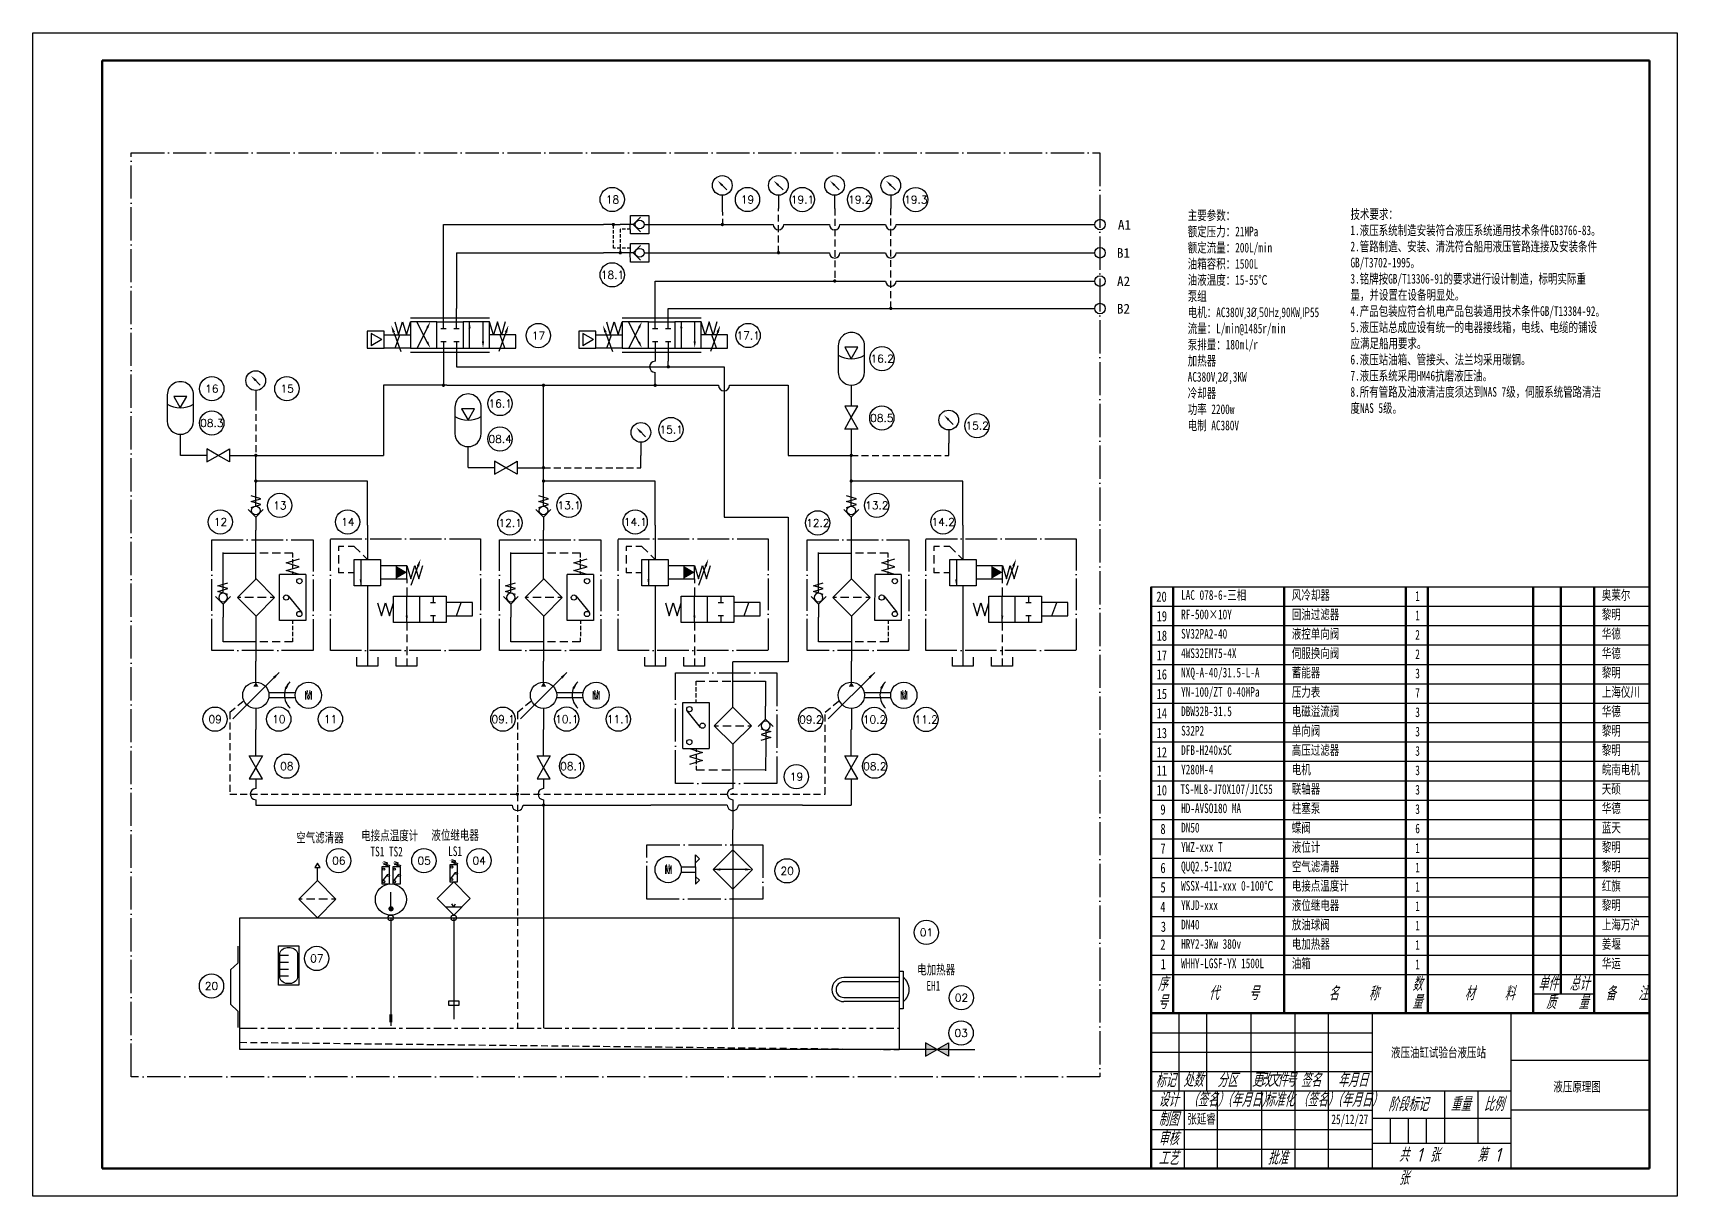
# Model space of a CAD drawing. Extents: x 245 to 8263, y -367 to 526.
# Drawn here: x 4758 to 5352, y 83 to 503 of the extents above; entities that cross this region are included whole.
import ezdxf
from ezdxf.enums import TextEntityAlignment as Align

# ---------------------------------------------------------------- set-up
doc = ezdxf.new("R2010")
doc.units = 0
doc.header["$LTSCALE"] = 5
doc.header["$MEASUREMENT"] = 0
for name, pattern in [('ACAD_ISO04W100', [30, 24, -3, 0, -3]), ('CENTER', [2, 1.25, -0.25, 0.25, -0.25]), ('HIDDEN', [0.375, 0.25, -0.125])]:
    doc.linetypes.add(name, pattern=pattern)
doc.layers.get('0').update_dxf_attribs({"linetype": 'CONTINUOUS'})
for name, color, linetype in [('11', 1, 'CONTINUOUS'), ('12', 2, 'CONTINUOUS'), ('16', 6, 'CONTINUOUS')]:
    doc.layers.add(name, color=color, linetype=linetype)
for name, color, linetype, lineweight in [('L7', 4, 'CONTINUOUS', 25), ('标注层', 7, 'CONTINUOUS', 25), ('符号 (ISO)', 7, 'CONTINUOUS', 25), ('粗实线', 7, 'CONTINUOUS', 50), ('细实线', 7, 'CONTINUOUS', 25)]:
    doc.layers.add(name, color=color, linetype=linetype, lineweight=lineweight)
doc.styles.add('GB 3.5', font='simfang.ttf', dxfattribs={"width": 0.7, "height": 3.5})
doc.styles.add('GB（5.0）', font='仿宋_GB2312.ttf', dxfattribs={"width": 0.75})
doc.styles.add('HZ', font='txt', dxfattribs={"bigfont": 'hztxt'})
doc.styles.get("Standard").update_dxf_attribs({"font": '仿宋_GB2312.ttf', "height": 3.5})
doc.styles.add('样式 1', font='gbeitc.shx', dxfattribs={"height": 18, "bigfont": 'gbcbig.shx'})

# ---------------------------------------------------------------- blocks, each defined once
blk = doc.blocks.new('液位继电器')
at = {"layer": '11'}
for p, q in [((0.49, 13), (-0.49, 13.3)), ((-0.49, 12.71), (0.49, 13)), ((0.49, 12.41), (-0.49, 12.71)), ((-0.49, 12.12), (0.49, 12.41)), ((-0.45, 12.94), (0.99, 12.41)), ((0, 8), (-4, 4)), ((-0.7, 8.72), (0.43, 10.22)), ((4, 4), (0, 8)), ((-4, 4), (0, 0)), ((0, 0), (4, 4)), ((-2, 2), (2, 2)), ((0, 2), (-0.47, 2.7)), ((0, 2), (0.47, 2.7))]:
    blk.add_line(p, q, dxfattribs=at)
blk.add_lwpolyline([(-0.92, 8), (0.92, 8), (0.92, 12.12), (-0.92, 12.12)], close=True, dxfattribs=at)
for centre in [(-0.49, 11.55), (-0.49, 8.57), (0.64, 10.06)]:
    blk.add_circle(centre, 0.26, dxfattribs=at)
blk.add_solid([(-0.48, 12.85), (-0.42, 13.03), (-0.98, 13.14)], dxfattribs=at)
blk = doc.blocks.new('电接点温度计')
at = {"layer": '11'}
for p, q in [((-0.75, 12.49), (-1.73, 12.79)), ((-1.73, 12.2), (-0.75, 12.49)), ((-0.75, 11.9), (-1.73, 12.2)), ((-1.73, 11.61), (-0.75, 11.9)), ((-1.69, 12.43), (-0.25, 11.9)), ((1.86, 12.49), (0.87, 12.79)), ((0.87, 11.61), (1.86, 11.9)), ((0.88, 12.2), (1.86, 12.49)), ((1.86, 11.9), (0.88, 12.2)), ((0.92, 12.43), (2.36, 11.9)), ((-1.93, 8.21), (-0.8, 9.7)), ((0.67, 8.21), (1.8, 9.7)), ((0.02, 1.52), (0.02, 5.49))]:
    blk.add_line(p, q, dxfattribs=at)
for points in [[(-2.16, 7.49), (-0.31, 7.49), (-0.31, 11.61), (-2.16, 11.61)], [(0.44, 7.49), (2.29, 7.49), (2.29, 11.61), (0.44, 11.61)]]:
    blk.add_lwpolyline(points, close=True, dxfattribs=at)
at = {"layer": '11', "const_width": 0.625}
blk.add_lwpolyline([(-0.29, 1.52, 1), (0.34, 1.52, 1)], format="xyb", close=True, dxfattribs=at)
at = {"layer": '11'}
for centre, radius in [((-1.73, 11.04), 0.26), ((-1.73, 8.05), 0.26), ((-0.6, 9.55), 0.26), ((0.88, 11.04), 0.26), ((0.88, 8.05), 0.26), ((2.01, 9.55), 0.26), ((0, 3.75), 3.75)]:
    blk.add_circle(centre, radius, dxfattribs=at)
for points in [[(-1.72, 12.34), (-1.65, 12.52), (-2.22, 12.62)], [(0.88, 12.34), (0.95, 12.52), (0.38, 12.62)]]:
    blk.add_solid(points, dxfattribs=at)
blk = doc.blocks.new('单向阀（简易符号）带弹簧')
at = {"layer": '11'}
for p, q in [((1.92, 11.94), (-1.83, 13.07)), ((-0.03, 9.18), (-0.03, 14.18)), ((-2.88, 7.8), (-0.05, 4.97)), ((-1.83, 8.58), (1.92, 9.69)), ((-1.81, 10.82), (1.92, 11.94)), ((1.92, 9.69), (-1.81, 10.82)), ((-0.05, 4.97), (2.78, 7.8)), ((-0.05, 4.98), (-0.05, -0.02))]:
    blk.add_line(p, q, dxfattribs=at)
blk.add_circle((-0.05, 7.44), 1.67, dxfattribs=at)
blk = doc.blocks.new('过滤器')
at = {"layer": '11'}
for p, q in [((10.08, 0.04), (17.15, 7.11)), ((17.15, 7.11), (24.22, 0.04)), ((17.15, -7.04), (10.08, 0.04)), ((24.22, 0.04), (17.15, -7.04)), ((10.09, -0.01), (0.09, -0.01)), ((24.24, -0.01), (34.24, -0.01))]:
    blk.add_line(p, q, dxfattribs=at)
at = {"layer": '12'}
for p, q in [((17.15, 7.11), (17.15, 5.44)), ((17.15, 3.85), (17.15, 0.65)), ((17.15, -0.95), (17.15, -4.15)), ((17.15, -5.69), (17.15, -7.03))]:
    blk.add_line(p, q, dxfattribs=at)
blk = doc.blocks.new('5236', base_point=(344.92, 42.98))
at = {"layer": '11'}
for p, q in [((342.02, 47.87), (343.5, 42.87)), ((343.5, 42.87), (345, 47.86)), ((345, 47.86), (346.51, 42.87)), ((346.51, 42.87), (348.01, 47.87))]:
    blk.add_line(p, q, dxfattribs=at)
blk = doc.blocks.new('回油过滤器')
at = {"layer": '11'}
for p, q in [((0, -7.14), (0, 0)), ((0, -7.36), (12.47, -7.36)), ((12.47, -7.36), (12.47, -16.78)), ((-18.99, -32.95), (-18.97, -15.46)), ((-18.97, -15.46), (-8.97, -15.48)), ((-12.31, -24.92), (-17.34, -18.62)), ((-8.97, -15.48), (-8.99, -32.97)), ((12.48, -30.98), (12.47, -41.39)), ((-18.99, -32.95), (-8.99, -32.97)), ((12.47, -41.08), (0, -41.07)), ((0, -41.3), (0, -49.85))]:
    blk.add_line(p, q, dxfattribs=at)
for centre in [(-16.52, -17.96), (-11.52, -24.23), (-16.54, -30.48)]:
    blk.add_circle(centre, 1, dxfattribs=at)
at = {"layer": '12', "linetype": 'HIDDEN', "ltscale": 2.5}
for p, q in [((-13.98, -11.21), (-13.98, -9.61)), ((-13.97, -7.37), (0, -7.36)), ((-14, -34.96), (-14.01, -36.56)), ((-14.01, -37.21), (-14.01, -38.81)), ((-14, -32.99), (-14, -34.16)), ((-14.01, -39.47), (-14.01, -41.07)), ((-14.01, -41.05), (0, -41.07))]:
    blk.add_line(p, q, dxfattribs=at)
at = {"layer": '12'}
for p, q in [((-13.98, -13.47), (-13.98, -11.87)), ((-13.97, -8.96), (-13.97, -7.36)), ((-13.98, -15.44), (-13.98, -14.27))]:
    blk.add_line(p, q, dxfattribs=at)
at = {"layer": '12', "linetype": 'ACAD_ISO04W100', "ltscale": 0.1}
blk.add_lwpolyline([(-21.8, -4.13), (16.79, -4.13), (16.79, -46.19), (-21.8, -46.19)], close=True, dxfattribs=at)
at = {"layer": '11', "rotation": 90}
blk.add_blockref('过滤器', (-0.01, -41.39), dxfattribs=at)
at = {"layer": '11', "xscale": -1}
for name, p, rotation in [('单向阀（简易符号）带弹簧', (12.52, -16.8), 180), ('5236', (-11.64, -35.88), 89.93440482208143)]:
    blk.add_blockref(name, p, dxfattribs=dict(at, rotation=rotation))
blk = doc.blocks.new('电动机')
at = {"layer": '11'}
blk.add_circle((0.01, -0.08), 5, dxfattribs=at)
at = {"layer": '11', "style": 'HZ'}
blk.add_text('M', height=3.2, dxfattribs=at).set_placement((0.07, -0.1), align=Align.MIDDLE)
blk = doc.blocks.new('单向变量液压泵')
at = {"layer": '11'}
for p, q in [((-0.06, 17.98), (-0.06, 25.98)), ((8.8, 21.77), (-8.88, 4.09)), ((4.81, 14.06), (14.9, 14.06)), ((-0.06, 8.01), (-0.06, 0.01)), ((14.9, 12.06), (4.83, 12.06))]:
    blk.add_line(p, q, dxfattribs=at)
blk.add_circle((-0.08, 13.06), 5, dxfattribs=at)
blk.add_arc((17.85, 13.18), 7.03, 134.69287, 225.36484, dxfattribs=at)
at = {"layer": '12'}
for points in [[(6.48, 20.1), (7.15, 19.41), (8.86, 21.79)], [(-0.06, 18.05), (-1.06, 16.32), (0.94, 16.32)], [(10.89, 16.02), (11.7, 15.49), (12.87, 18.17)]]:
    blk.add_solid(points, dxfattribs=at)
blk = doc.blocks.new('变量泵')
at = {"layer": '11', "xscale": 0.95, "yscale": 0.95, "zscale": 0.95}
for name, p in [('单向变量液压泵', (0.06, -24.68)), ('电动机', (18.95, -12.19))]:
    blk.add_blockref(name, p, dxfattribs=at)
at = {"layer": '11', "insert": (18.21, -10.36), "char_height": 3.5, "width": 3.8597, "attachment_point": 1, "style": 'GB 3.5'}
blk.add_mtext('M', dxfattribs=at)
blk = doc.blocks.new('5171', base_point=(201.3, 88.5))
at = {"layer": '11'}
for p, q in [((201.38, 88.43), (201.38, 93.43)), ((213.38, 88.43), (201.38, 88.43)), ((213.38, 93.43), (213.38, 88.43))]:
    blk.add_line(p, q, dxfattribs=at)
blk = doc.blocks.new('先导式电磁溢流阀')
at = {"layer": '11'}
for p, q in [((14.07, 5.12), (14.07, -7.91)), ((9.07, -7.91), (19.07, -7.91)), ((9.07, -17.91), (9.07, -7.91)), ((11.58, -7.87), (11.58, -17.89)), ((19.07, -7.91), (19.07, -17.91)), ((29.11, -10.25), (19.13, -10.25)), ((29.11, -10.21), (30.59, -15.21)), ((29.11, -15.25), (29.11, -10.25)), ((30.59, -15.21), (32.1, -10.22)), ((33.27, -10.43), (30.6, -17.74)), ((32.1, -10.22), (33.6, -15.21)), ((33.6, -15.21), (35.1, -10.21)), ((19.07, -17.91), (9.07, -17.91)), ((14.07, -17.91), (14.07, -48.31)), ((19.11, -15.25), (29.11, -15.25)), ((17.96, -24.33), (19.44, -29.33)), ((19.44, -29.33), (20.95, -24.35)), ((20.95, -24.35), (22.45, -29.33)), ((22.45, -29.33), (23.95, -24.33)), ((23.99, -31.77), (23.99, -21.77)), ((23.99, -21.77), (43.99, -21.77)), ((29.01, -31.77), (29.01, -21.76)), ((33.99, -31.74), (33.99, -21.74)), ((38.02, -24.26), (40.02, -24.26)), ((39.02, -21.78), (39.02, -24.26)), ((53.98, -24.28), (43.98, -24.28)), ((43.99, -21.77), (43.99, -31.77)), ((47.91, -29.28), (49.73, -24.28)), ((53.98, -29.28), (53.98, -24.28)), ((40.02, -29.26), (38.02, -29.26)), ((39.02, -29.26), (39.02, -31.78)), ((43.98, -29.28), (53.98, -29.28)), ((33.99, -31.77), (23.99, -31.77)), ((43.99, -31.77), (33.99, -31.77))]:
    blk.add_line(p, q, dxfattribs=at)
at = {"layer": '12'}
for p, q in [((3.04, -2.9), (3.04, -4.62)), ((5.16, -2.93), (3.04, -2.93)), ((3.04, -6.22), (3.04, -9.42)), ((9.07, -2.93), (6.76, -2.93)), ((11.26, -5.09), (9.08, -2.91)), ((14.09, -7.91), (12.39, -6.22)), ((3.04, -11.02), (3.04, -12.92)), ((5.16, -12.91), (3.04, -12.91)), ((9.07, -12.91), (6.76, -12.91)), ((29.04, -15.19), (29.04, -16.91)), ((29.04, -18.51), (29.04, -21.71)), ((29.02, -31.53), (29.02, -34.82)), ((29.02, -36.42), (29.02, -39.36)), ((29.02, -40.97), (29.02, -44.26)), ((29.02, -45.46), (29.02, -48.4))]:
    blk.add_line(p, q, dxfattribs=at)
at = {"layer": '12', "linetype": 'ACAD_ISO04W100', "ltscale": 0.1}
blk.add_lwpolyline([(-0.03, -0.06), (57.08, -0.06), (57.08, -42.45), (-0.03, -42.45)], close=True, dxfattribs=at)
at = {"layer": '12'}
for points in [[(24.83, -15.24), (29.1, -12.77), (24.83, -10.26)], [(32.84, -10.27), (33.74, -10.59), (34.27, -7.72)], [(11.12, -15.37), (11.96, -15.37), (11.54, -17.89)], [(29.45, -29.26), (28.61, -29.26), (29.03, -31.78)]]:
    blk.add_solid(points, dxfattribs=at)
at = {"layer": '11', "xscale": 0.66, "yscale": 0.66, "zscale": 0.66}
for p in [(10.05, -48.32), (24.94, -48.32)]:
    blk.add_blockref('5171', p, dxfattribs=at)
blk = doc.blocks.new('压力表')
at = {"layer": '11'}
for p, q in [((-0.75, 9.49), (1.71, 7.03)), ((-0.02, 4.97), (-0.02, -0.03))]:
    blk.add_line(p, q, dxfattribs=at)
blk.add_circle((-0.04, 8.72), 3.75, dxfattribs=at)
at = {"layer": '12'}
blk.add_solid([(-0.34, 8.49), (0.25, 9.08), (-1.83, 10.56)], dxfattribs=at)
blk = doc.blocks.new('5172', base_point=(208.32, 41.13))
at = {"layer": '11'}
for p, q in [((213.14, 46.67), (203.14, 46.67)), ((203.14, 36.67), (213.14, 36.67))]:
    blk.add_line(p, q, dxfattribs=at)
for centre, start, end in [((203.14, 41.67), 90, 270), ((213.14, 41.67), 270, 90)]:
    blk.add_arc(centre, 5, start, end, dxfattribs=at)
blk = doc.blocks.new('FHYF27')
at = {"layer": '11'}
blk.add_line((-0.03, 8.01), (-0.03, 0.01), dxfattribs=at)
blk.add_lwpolyline([(2.49, 22.4), (-2.51, 22.4), (-0.01, 18.07)], close=True, dxfattribs=at)
blk.add_arc((0.01, 28.12), 10.05, 240.16091, 299.83909, dxfattribs=at)
at = {"layer": '11', "rotation": 90}
blk.add_blockref('5172', (0.55, 18.19), dxfattribs=at)
blk = doc.blocks.new('截止阀')
at = {"layer": '11'}
for p, q in [((10.02, 0.01), (0.02, 0.01)), ((14.37, 0.01), (10.04, 2.51)), ((10.04, 2.51), (10.04, -2.49)), ((10.04, -2.49), (14.37, 0.01)), ((14.36, 0.01), (18.69, 2.51)), ((18.69, -2.49), (14.36, 0.01)), ((18.69, 2.51), (18.69, -2.49)), ((18.71, 0.01), (28.71, 0.01))]:
    blk.add_line(p, q, dxfattribs=at)
blk = doc.blocks.new('圆点')
at = {"layer": '12', "const_width": 0.625}
blk.add_lwpolyline([(-0.35, 0.06, 1), (0.28, 0.06, 1)], format="xyb", close=True, dxfattribs=at)
blk = doc.blocks.new('E型')
at = {"layer": '11'}
for p, q in [((1.5, 7.43), (3.5, 7.43)), ((2.49, 7.43), (2.49, 9.94)), ((6.5, 7.43), (8.5, 7.43)), ((7.49, 7.43), (7.49, 9.94)), ((1.5, 2.54), (3.5, 2.54)), ((2.49, 2.54), (2.49, 0.02)), ((6.5, 2.54), (8.5, 2.54)), ((7.49, 2.54), (7.49, 0.02))]:
    blk.add_line(p, q, dxfattribs=at)
blk = doc.blocks.new('5221', base_point=(319.6, 303.8))
at = {"layer": '11'}
blk.add_line((318.28, 300.92), (315.62, 293.63), dxfattribs=at)
at = {"layer": '12'}
blk.add_solid([(317.83, 301.09), (318.73, 300.76), (319.26, 303.63)], dxfattribs=at)
blk = doc.blocks.new('FHYA10', base_point=(659.66, 112.03))
at = {"layer": '11'}
for p, q in [((653.65, 112.02), (655.13, 107.02)), ((655.13, 107.02), (656.64, 112)), ((656.64, 112), (658.14, 107.02)), ((658.14, 107.02), (659.64, 112.02))]:
    blk.add_line(p, q, dxfattribs=at)
blk = doc.blocks.new('FHYA13', base_point=(778.42, 446.4))
at = {"layer": '11'}
for p, q in [((768.41, 451.41), (778.41, 451.41)), ((768.41, 446.41), (768.41, 451.41)), ((772.54, 446.41), (774.36, 451.41)), ((778.41, 446.41), (768.41, 446.41))]:
    blk.add_line(p, q, dxfattribs=at)
blk = doc.blocks.new('电磁换向阀')
at = {"layer": '11'}
for p, q in [((-2.49, 10.03), (-2.49, 15.03)), ((2.49, 10.03), (2.49, 15.03)), ((-25.04, 6.49), (-31.54, 6.49)), ((-31.54, 6.49), (-31.54, -0.01)), ((-25.04, -0.01), (-25.04, 6.49)), ((-15.07, 11.48), (14.98, 11.48)), ((-15.04, 9.99), (-15.04, -0.01)), ((-5.04, 9.99), (-15.04, 9.99)), ((-8.68, 2.28), (-12.59, 10.04)), ((-8.65, 7.76), (-12.54, 0.02)), ((-5.04, -0.01), (-5.04, 9.99)), ((-5, 9.99), (5, 9.99)), ((15, 10), (5, 10)), ((5, 10), (5, 0)), ((7.46, 0.06), (7.46, 10.04)), ((12.54, 2.54), (12.54, 10.01)), ((15, 0), (15, 10)), ((-30, 5.59), (-30, 0.9)), ((-25.93, 3.24), (-30, 5.59)), ((-25.93, 3.24), (-30, 0.9)), ((-5, 0), (5, 0)), ((-31.54, -0.01), (-25.04, -0.01)), ((-15.07, -1.52), (14.98, -1.52)), ((-15.04, -0.01), (-5.04, -0.01)), ((-2.53, -0.01), (-2.53, -5.01)), ((2.49, -0.01), (2.49, -5.01)), ((5, 0), (15, 0))]:
    blk.add_line(p, q, dxfattribs=at)
at = {"layer": '12'}
for points in [[(-9.02, 7.95), (-8.27, 7.57), (-7.52, 10.01)], [(7, 7.52), (7.84, 7.52), (7.42, 10.04)], [(-8.3, 2.47), (-9.05, 2.09), (-7.54, 0.03)], [(12.96, 2.54), (12.12, 2.54), (12.54, 0.02)]]:
    blk.add_solid(points, dxfattribs=at)
at = {"layer": '11', "xscale": -1}
blk.add_blockref('5221', (-22.71, 8.83), dxfattribs=at)
at = {"layer": '11'}
blk.add_blockref('5221', (22.57, 8.83), dxfattribs=at)
at = {"layer": '16'}
for name, p in [('FHYA10', (-15.02, 10.02)), ('FHYA13', (-15.03, -0.02))]:
    blk.add_blockref(name, p, dxfattribs=at)
at = {"layer": '16', "xscale": -1}
for name, p in [('FHYA10', (14.98, 10.02)), ('FHYA13', (14.99, -0.02))]:
    blk.add_blockref(name, p, dxfattribs=at)
blk = doc.blocks.new('伺服阀')
at = {"layer": '11', "xscale": 0.95, "yscale": 0.95, "zscale": 0.95}
for name, p in [('电磁换向阀', (-2.36, 10.81)), ('E型', (-7.13, 10.78))]:
    blk.add_blockref(name, p, dxfattribs=at)
blk = doc.blocks.new('双向液压锁')
at = {"layer": '11'}
for p, q in [((3.72, 0), (0, 0)), ((3.72, 0), (6.24, 0)), ((11.24, 0), (6.24, 0)), ((10.2, -0.02), (10.18, 3.48)), ((10.18, 3.48), (17.18, 3.48)), ((14.07, 2.83), (11.24, 0)), ((11.24, 0), (14.07, -2.83)), ((17.18, 3.48), (17.18, -3.52)), ((10.18, -3.52), (10.15, -0.02)), ((17.18, -3.52), (10.18, -3.52)), ((15.45, -0.01), (20.45, -0.01)), ((11.24, -10.74), (0.01, -10.74)), ((10.18, -14.26), (10.15, -10.76)), ((10.2, -10.76), (10.18, -7.26)), ((10.18, -7.26), (17.18, -7.26)), ((14.07, -7.91), (11.24, -10.74)), ((11.24, -10.74), (14.07, -13.57)), ((15.45, -10.75), (20.45, -10.75)), ((17.18, -7.26), (17.18, -14.26)), ((17.18, -14.26), (10.18, -14.26))]:
    blk.add_line(p, q, dxfattribs=at)
for centre in [(13.7, 0.01), (13.7, -10.73)]:
    blk.add_circle(centre, 1.67, dxfattribs=at)
at = {"layer": '12', "linetype": 'HIDDEN'}
for p, q in [((3.72, -9.01), (3.72, 0)), ((10.17, -1.77), (6.33, -1.79)), ((6.33, -1.79), (6.33, -10.74)), ((10.19, -9.01), (3.72, -9.01))]:
    blk.add_line(p, q, dxfattribs=at)
blk = doc.blocks.new('风冷却器')
at = {"layer": '11'}
for p, q in [((17.62, -8.03), (17.62, -3.7)), ((17.62, -6.53), (19.04, -5.12)), ((24.05, -8.95), (31.12, -1.88)), ((31.12, -0.11), (31.12, -14.19)), ((31.12, -1.88), (38.19, -8.95)), ((12.41, -9.93), (17.62, -9.93)), ((12.42, -8.03), (17.62, -8.03)), ((17.62, -8.03), (17.62, -9.93)), ((17.62, -9.93), (17.62, -14.25)), ((17.62, -11.42), (19.04, -12.84)), ((31.12, -16.02), (24.05, -8.95)), ((35.63, -8.92), (24.09, -8.92)), ((38.19, -8.95), (31.12, -16.02)), ((17.62, -14.25), (19.04, -12.84)), ((31.12, -14.23), (31.12, -19.23))]:
    blk.add_line(p, q, dxfattribs=at)
at = {"layer": '12', "linetype": 'ACAD_ISO04W100', "ltscale": 0.1}
blk.add_lwpolyline([(0, 0), (41.91, 0), (41.91, -19.65), (0, -19.65)], close=True, dxfattribs=at)
at = {"layer": '12'}
for points in [[(26.61, -9.36), (26.61, -8.52), (24.09, -8.94)], [(35.63, -8.5), (35.63, -9.34), (38.15, -8.92)]]:
    blk.add_solid(points, dxfattribs=at)
at = {"layer": '11', "xscale": 0.95, "yscale": 0.95, "zscale": 0.95}
blk.add_blockref('电动机', (7.75, -8.88), dxfattribs=at)
at = {"layer": '11', "insert": (6.8, -7.04), "char_height": 3.5, "width": 4.8614, "attachment_point": 1, "style": 'GB 3.5'}
blk.add_mtext('M', dxfattribs=at)
blk = doc.blocks.new('空气滤清器')
at = {"layer": '11'}
for p, q in [((-1, 19.09), (1.01, 19.09)), ((0.01, 20.82), (-0.99, 19.09)), ((1.01, 19.09), (0.01, 20.82)), ((0.01, 14.09), (0.01, 19.09)), ((-7.07, 7.07), (0, 14.14)), ((0, 14.14), (7.07, 7.07)), ((0, 0), (-7.07, 7.07)), ((7.07, 7.07), (0, 0))]:
    blk.add_line(p, q, dxfattribs=at)
at = {"layer": '12'}
for p, q in [((-5.73, 7.07), (-7.07, 7.07)), ((-0.99, 7.07), (-4.19, 7.07)), ((3.81, 7.07), (0.61, 7.07)), ((7.07, 7.07), (5.4, 7.07))]:
    blk.add_line(p, q, dxfattribs=at)
blk = doc.blocks.new('电液位计')
at = {"layer": '11'}
for p, q in [((0.48, -3.51), (3.89, -3.51)), ((0.48, -6.15), (3.8, -6.15)), ((0.48, -8.8), (3.8, -8.8)), ((0.48, -11.44), (3.8, -11.44))]:
    blk.add_line(p, q, dxfattribs=at)
blk.add_lwpolyline([(0, 0), (7.78, 0), (7.78, -14.95), (0, -14.95)], close=True, dxfattribs=at)
blk.add_lwpolyline([(3.33, -0.66), (4.45, -0.66, -0.414214), (7.3, -3.51), (7.3, -11.44, -0.414214), (4.45, -14.29), (3.33, -14.29, -0.414214), (0.48, -11.44), (0.48, -3.51, -0.414214)], format="xyb", close=True, dxfattribs=at)

msp = doc.modelspace()

# ---------------------------------------------------------------- hatches: boundary and pattern name
at = {"layer": '11'}
h = msp.add_hatch(color=256, dxfattribs=at)
h.dxf.hatch_style = 1
h.paths.add_polyline_path([(4887.9827, 148.5319), (4886.8835, 148.5319), (4886.8835, 145.7037), (4887.9827, 145.7037)])
h = msp.add_hatch(color=256, dxfattribs=at)
h.dxf.hatch_style = 1
h.paths.add_polyline_path([(5080.677, 138.2048), (5080.677, 133.4548), (5084.7899, 135.8294), (5084.7892, 135.8298)])
h.paths.add_polyline_path([(5084.7899, 135.8302), (5084.7906, 135.8298), (5088.9028, 133.4548), (5088.9028, 138.2048)])

# ---------------------------------------------------------------- linework, layer by layer
msp.add_line((5182.6149, 148.9604), (5202.602, 148.9604))
for p, q in [((4906.5089, 433.7132), (4964.3539, 433.7132)), ((4906.5089, 403.3944), (4906.5089, 433.7132)), ((4983.7776, 433.7132), (5025.6308, 433.7132)), ((5029.4308, 433.7132), (5045.9242, 433.7132)), ((5049.7242, 433.7132), (5066.2199, 433.7132)), ((5070.0199, 433.7132), (5130.7548, 433.7132)), ((5130.7548, 433.7132), (5141.7983, 433.7132)), ((4911.2416, 423.5235), (4964.3623, 423.5235)), ((4911.2416, 423.5235), (4911.2416, 403.3944)), ((4983.7776, 423.5235), (5045.9299, 423.5235)), ((5049.7299, 423.5235), (5066.2199, 423.5235)), ((5070.0199, 423.5235), (5073.3506, 423.5235)), ((5073.3506, 423.5235), (5134.4772, 423.5235)), ((5134.4772, 423.5235), (5141.7718, 423.5235)), ((4982.9869, 403.4729), (4982.9869, 413.2952)), ((4982.9869, 413.2952), (5066.2199, 413.2952)), ((5070.0199, 413.2952), (5097.7768, 413.2952)), ((5097.7768, 413.2952), (5137.5522, 413.2952)), ((5137.5522, 413.2952), (5141.7718, 413.2952)), ((4987.7195, 403.3944), (5071.5703, 403.3944)), ((5071.5703, 403.3944), (5135.9338, 403.3944)), ((5135.9338, 403.3944), (5141.7718, 403.3944)), ((4906.4714, 384.3541), (4906.4714, 375.6898)), ((4911.2416, 384.3541), (4911.2416, 382.3541)), ((4911.2416, 382.3541), (4987.7195, 382.3541)), ((4982.9493, 375.6898), (4982.9493, 380.3541)), ((4987.7195, 382.3541), (4987.7195, 384.3541)), ((4987.7195, 382.3541), (5007.8406, 382.3541)), ((5007.8406, 382.3541), (5007.8406, 373.6898)), ((4907.7425, 375.6898), (4884.8755, 375.6898)), ((4884.8755, 375.6898), (4884.8755, 350.3768)), ((4907.7425, 375.6898), (4984.2205, 375.6898)), ((4942.6248, 350.4043), (4942.6248, 375.6898)), ((4984.2205, 375.6898), (5005.8406, 375.6898)), ((5009.8406, 375.6898), (5031.0696, 375.6898)), ((5031.0696, 375.6898), (5031.0696, 350.3768)), ((5007.8406, 373.6898), (5007.8406, 328.1166)), ((5051.4437, 368.1214), (5053.8187, 364.0078)), ((5056.1937, 368.1214), (5051.4437, 368.1214)), ((5051.4437, 359.8956), (5053.8187, 364.0092)), ((5053.8187, 364.0078), (5056.1937, 368.1214)), ((5053.8187, 364.0092), (5056.1937, 359.8956)), ((5056.1937, 359.8956), (5051.4437, 359.8956)), ((5053.8199, 359.8768), (5053.8199, 350.3768)), ((5089.0394, 350.3768), (5089.0394, 354.825)), ((4838.6797, 350.3768), (4884.8755, 350.3768)), ((4838.6943, 336.8542), (4838.6943, 350.4043)), ((4942.6248, 336.8542), (4942.6248, 350.4043)), ((4977.8443, 345.9287), (4977.8443, 350.3768)), ((5031.0696, 350.3768), (5053.8053, 350.3768)), ((5053.8199, 336.8542), (5053.8199, 350.4043)), ((4879.0188, 341.1058), (4838.6943, 341.1058)), ((4879.0188, 325.1338), (4879.0188, 341.1058)), ((4982.9493, 341.1058), (4942.6248, 341.1058)), ((4982.9493, 325.1338), (4982.9493, 341.1058)), ((5094.1444, 341.1058), (5053.8199, 341.1058)), ((5094.1444, 325.1338), (5094.1444, 341.1058)), ((5007.8406, 328.1166), (5031.0696, 328.1166)), ((5031.0696, 328.1166), (5031.0696, 275.7977)), ((5031.0696, 275.7977), (5011.0365, 275.7977)), ((5011.0365, 269.0107), (5011.0365, 275.7977)), ((5011.0365, 268.8053), (5022.8854, 268.8053)), ((5022.8854, 268.8053), (5022.8854, 259.8571)), ((4992.9946, 244.4917), (4993.0136, 261.1072)), ((4993.0136, 261.1072), (5002.5136, 261.0963)), ((4999.3385, 252.1262), (4994.5627, 258.1101)), ((5002.5136, 261.0963), (5002.4946, 244.4809)), ((4838.7015, 241.8541), (4838.7015, 251.3541)), ((4942.6575, 241.8594), (4942.6575, 251.3594)), ((4992.9946, 244.4917), (5002.4946, 244.4809)), ((5022.8966, 246.3649), (5022.8854, 236.4798)), ((4838.7027, 237.7217), (4836.3277, 241.8353)), ((4836.3277, 241.8353), (4841.0777, 241.8353)), ((4838.7027, 237.7232), (4836.3277, 233.6096)), ((4841.0777, 241.8353), (4838.7027, 237.7217)), ((4841.0777, 233.6096), (4838.7027, 237.7232)), ((4942.6587, 237.727), (4940.2837, 241.8406)), ((4940.2837, 241.8406), (4945.0337, 241.8406)), ((4942.6587, 237.7285), (4940.2837, 233.6149)), ((4945.0337, 241.8406), (4942.6587, 237.727)), ((4945.0337, 233.6149), (4942.6587, 237.7285)), ((4836.3277, 233.6096), (4841.0777, 233.6096)), ((4838.7015, 233.5908), (4838.7015, 230.0528)), ((4940.2837, 233.6149), (4945.0337, 233.6149)), ((4942.6575, 233.5961), (4942.6575, 230.0528)), ((5022.8857, 236.7693), (5011.0365, 236.7828)), ((5011.0365, 236.564), (5011.0365, 230.0528)), ((4838.7015, 226.0528), (4838.7015, 224.0908)), ((4942.6575, 226.0528), (4942.6575, 224.0961)), ((5011.0365, 228.4394), (5011.0365, 228.0528)), ((5011.0365, 226.0528), (5011.0365, 215.3327)), ((4838.7015, 224.0908), (4846.3537, 224.0961)), ((4846.3537, 224.0961), (4903.9087, 224.0961)), ((4903.9087, 224.0961), (4931.2521, 224.0961)), ((4935.2521, 224.0961), (4981.4062, 224.0961)), ((4942.6575, 224.0961), (4942.6575, 143.495)), ((5009.0365, 224.0961), (4981.4062, 224.0961)), ((5033.0543, 224.0961), (5013.0365, 224.0961)), ((5036.1489, 224.0961), (5033.0543, 224.0961)), ((5036.1489, 224.0961), (5053.8372, 224.0908)), ((5011.0365, 209.6764), (5011.0365, 215.3327)), ((4998.952, 204.6715), (4997.537, 206.0865)), ((5011.0365, 190.5616), (5011.0365, 143.495)), ((4887.4331, 183.4001), (4887.4331, 144.3902)), ((4910.1936, 183.4001), (4910.1936, 146.7606))]:
    msp.add_line(p, q, dxfattribs=at)
at = {"layer": '11', "linetype": 'HIDDEN', "ltscale": 2}
for p, q in [((5007.2318, 439.5286), (5007.2464, 433.7132)), ((5027.5308, 423.5235), (5027.5308, 439.556)), ((5047.8209, 439.5286), (5047.8356, 413.2952)), ((5068.1199, 403.3944), (5068.1199, 439.556)), ((4838.6797, 369.0633), (4838.6943, 350.4043)), ((4942.6248, 345.9287), (4977.8443, 345.9287)), ((5053.8199, 350.3768), (5089.0394, 350.3768))]:
    msp.add_line(p, q, dxfattribs=at)
at = {"layer": '11'}
msp.add_lwpolyline([(4908.3979, 153.4232), (4911.9894, 153.4232), (4911.9894, 151.778), (4908.3979, 151.778)], close=True, dxfattribs=at)
for centre, radius in [((5143.6983, 433.7132), 1.9), ((5143.6718, 423.5235), 1.9), ((5143.6718, 413.2952), 1.9), ((5143.6718, 403.3944), 1.9), ((4995.3396, 258.7352), 0.95), ((5000.0904, 252.7827), 0.95), ((4995.326, 246.8411), 0.95), ((4887.4331, 183.4001), 1), ((4910.1936, 183.4001), 1)]:
    msp.add_circle(centre, radius, dxfattribs=at)
for centre, radius, start, end in [((5027.5308, 433.7132), 1.9, 180, 0), ((5047.8242, 433.7132), 1.9, 180, 0), ((5068.1199, 433.7132), 1.9, 180, 0), ((5047.8299, 423.5235), 1.9, 180, 360), ((5068.1199, 423.5235), 1.9, 180, 0), ((5068.1199, 413.2952), 1.9, 180, 0), ((4982.9493, 382.3541), 2, 90, 270), ((5007.8406, 375.6898), 2, 180, 0), ((4838.7015, 228.0528), 2, 90, 270), ((4942.6575, 228.0528), 2, 90, 270), ((5011.0365, 228.0528), 2, 90, 270), ((4933.2521, 224.0961), 2, 180, 360), ((5011.0365, 224.0908), 2, 179.8475593, 0.1524407)]:
    msp.add_arc(centre, radius, start, end, dxfattribs=at)
at = {"layer": '12'}
for p, q in [((4997.7608, 267.2853), (4997.7626, 268.8053)), ((4997.7538, 261.1262), (4997.7551, 262.2434)), ((4997.7559, 263.0034), (4997.7577, 264.5234))]:
    msp.add_line(p, q, dxfattribs=at)
at = {"layer": '12', "linetype": 'HIDDEN', "ltscale": 2.5}
for p, q in [((4997.7626, 268.7993), (5011.0365, 268.8053)), ((4997.7584, 265.1443), (4997.7601, 266.6643)), ((4997.7347, 244.4619), (4997.7334, 243.3447)), ((4997.7277, 238.3028), (4997.7259, 236.7828)), ((4997.7301, 240.4437), (4997.7284, 238.9237)), ((4997.7326, 242.5847), (4997.7308, 241.0647)), ((4997.7259, 236.798), (5011.0365, 236.7828))]:
    msp.add_line(p, q, dxfattribs=at)
at = {"layer": '12', "linetype": 'HIDDEN', "ltscale": 2}
for p, q in [((4829.2876, 257.6766), (4834.1638, 261.6687)), ((4933.2182, 257.6766), (4938.0943, 261.6687)), ((5044.4133, 257.6766), (5049.2894, 261.6687)), ((4829.2876, 257.6766), (4829.2876, 228.0528)), ((4933.2182, 257.6766), (4933.2182, 228.0528)), ((5044.4133, 228.0528), (5044.4133, 257.6766)), ((4829.2876, 228.0528), (4935.2172, 228.0528)), ((4933.2521, 227.9975), (4933.2521, 143.4397)), ((4935.2172, 228.0528), (5044.4133, 228.0528)), ((4832.9856, 138.4518), (5071.1582, 135.831))]:
    msp.add_line(p, q, dxfattribs=at)
at = {"layer": '12', "linetype": 'ACAD_ISO04W100', "ltscale": 0.1}
for points in [[(4793.711, 459.5868), (5143.6718, 459.5868), (5143.6718, 125.9721), (4793.711, 125.9721)], [(4990.3291, 271.8763), (5026.9847, 271.8763), (5026.9847, 231.9191), (4990.3291, 231.9191)]]:
    msp.add_lwpolyline(points, close=True, dxfattribs=at)
at = {"layer": '16'}
for centre in [(4967.4516, 442.7619), (5016.3308, 442.7619), (5036.1105, 442.7481), (5056.8176, 442.7481), (5077.0593, 442.7342), (4967.4516, 415.5683), (4940.7859, 393.6419), (5016.5578, 393.6558), (5064.904, 385.3145), (4822.7978, 374.4482), (4849.9227, 374.4621), (4926.9002, 369.1086), (4822.7978, 362.0841), (4988.6557, 359.6963), (5064.852, 363.861), (5099.2094, 361.0928), (4926.9002, 356.2908), (4847.3261, 332.3089), (4951.8127, 332.3228), (5063.0078, 332.3228), (4825.8549, 326.3448), (4871.8523, 326.3448), (4930.4868, 326.0034), (4975.7568, 326.3448), (5041.6818, 326.0034), (5086.9518, 326.3448), (4823.9839, 255.1271), (4846.9969, 255.141), (4865.6693, 255.141), (4927.952, 255.1271), (4950.965, 255.141), (4969.6374, 255.141), (5039.1471, 255.0069), (5062.16, 255.0208), (5080.8325, 255.0208), (4849.8086, 238.163), (4952.7727, 238.163), (5033.9773, 234.3444), (5062.2644, 238.1492), (4868.6059, 204.0292), (4899.4179, 204.0292), (4919.3529, 204.043), (5030.5635, 200.3662), (5080.9272, 178.1341), (4860.6873, 168.7292), (4822.6902, 158.7736), (5093.6085, 154.5543), (5093.4978, 141.8004)]:
    msp.add_circle(centre, 4.3855, dxfattribs=at)
at = {"layer": 'L7'}
for p, q in [((4832.9856, 183.4001), (5071.1582, 183.4001)), ((4832.9856, 135.831), (4832.9856, 183.4001)), ((5071.1582, 183.4001), (5071.1582, 135.831)), ((4832.1965, 173.1077), (4832.1965, 166.9979)), ((4832.1965, 166.9979), (4829.5752, 164.5734)), ((4829.5752, 164.5734), (4829.5752, 152.2567)), ((5071.1582, 161.8096), (5051.1551, 161.8096)), ((5071.1582, 164.1951), (5072.5504, 164.1951)), ((5072.5504, 164.1951), (5072.5504, 150.5478)), ((5071.1582, 160.3227), (5051.1551, 160.3227)), ((5051.1551, 154.634), (5071.1582, 154.634)), ((4829.5752, 152.2567), (4832.1965, 149.6382)), ((4832.1965, 149.6382), (4832.1965, 143.8193)), ((5071.1582, 153.1471), (5051.1551, 153.1471)), ((5072.5504, 150.5478), (5071.1582, 150.5478)), ((5088.9028, 135.831), (4832.9856, 135.831))]:
    msp.add_line(p, q, dxfattribs=at)
at = {"layer": 'L7', "linetype": 'CENTER'}
msp.add_line((4832.9856, 143.495), (5071.1582, 143.495), dxfattribs=at)
at = {"layer": 'L7'}
for centre, radius, start, end in [((5051.1551, 157.4784), 4.3313, 90, 270), ((5069.2678, 157.4784), 5.472, 306.8619171, 53.1380829), ((5051.1551, 157.4784), 2.8443, 90, 270)]:
    msp.add_arc(centre, radius, start, end, dxfattribs=at)
at = {"layer": '标注层'}
for p, q in [((4758.165, 502.9188), (5352.165, 502.9188)), ((4758.165, 82.9188), (4758.165, 502.9188)), ((5352.165, 502.9188), (5352.165, 82.9188)), ((5352.165, 82.9188), (4758.165, 82.9188))]:
    msp.add_line(p, q, dxfattribs=at)
at = {"layer": '粗实线'}
for p, q in [((4783.165, 492.9188), (5342.165, 492.9188)), ((4783.165, 92.9188), (4783.165, 492.9188)), ((5342.165, 492.9188), (5342.165, 92.9188)), ((5162.165, 274.9188), (5162.165, 302.9188)), ((5170.165, 274.9188), (5170.165, 302.9188)), ((5210.165, 148.9188), (5210.165, 302.9188)), ((5254.165, 148.9188), (5254.165, 302.9188)), ((5262.165, 148.9188), (5262.165, 302.9188)), ((5300.165, 148.9188), (5300.165, 302.9188)), ((5310.165, 162.9188), (5310.165, 302.9188)), ((5322.165, 148.9188), (5322.165, 302.9188)), ((5162.165, 148.9188), (5162.165, 274.9188)), ((5170.165, 148.9188), (5170.165, 274.9188)), ((5342.165, 148.9188), (5342.165, 183.9188)), ((5162.165, 92.9188), (5162.165, 162.9188)), ((5310.165, 162.9188), (5310.165, 155.9188)), ((5162.165, 148.9188), (5342.165, 148.9188)), ((5162.165, 148.9188), (5342.165, 148.9188)), ((5342.165, 148.9188), (5342.165, 92.9188)), ((5342.165, 92.9188), (4783.165, 92.9188)), ((5162.165, 92.9188), (5342.165, 92.9188))]:
    msp.add_line(p, q, dxfattribs=at)
at = {"layer": '细实线'}
for p, q in [((5162.165, 302.9188), (5342.165, 302.9188)), ((5162.165, 302.9188), (5342.165, 302.9188)), ((5162.165, 295.9188), (5342.165, 295.9188)), ((5162.165, 295.9188), (5342.165, 295.9188)), ((5162.165, 288.9188), (5342.165, 288.9188)), ((5162.165, 281.9188), (5342.165, 281.9188)), ((5162.165, 281.9188), (5342.165, 281.9188)), ((5162.165, 274.9188), (5342.165, 274.9188)), ((5162.165, 267.9188), (5342.165, 267.9188)), ((5162.165, 260.9188), (5342.165, 260.9188)), ((5162.165, 253.9188), (5342.165, 253.9188)), ((5162.165, 246.9188), (5342.165, 246.9188)), ((5162.165, 239.9188), (5342.165, 239.9188)), ((5162.165, 232.9188), (5342.165, 232.9188)), ((5162.165, 232.9188), (5342.165, 232.9188)), ((5162.165, 225.9188), (5342.165, 225.9188)), ((5162.165, 218.9188), (5342.165, 218.9188)), ((5162.165, 211.9188), (5342.165, 211.9188)), ((5162.165, 204.9188), (5342.165, 204.9188)), ((5162.165, 197.9188), (5342.165, 197.9188)), ((5162.165, 197.9188), (5342.165, 197.9188)), ((5162.165, 190.9188), (5342.165, 190.9188)), ((5162.165, 183.9188), (5342.165, 183.9188)), ((5162.165, 176.9188), (5342.165, 176.9188)), ((5162.165, 176.9188), (5342.165, 176.9188)), ((5162.165, 169.9188), (5342.165, 169.9188)), ((5162.165, 162.9188), (5342.165, 162.9188)), ((5162.165, 162.9188), (5342.165, 162.9188)), ((5300.165, 155.9188), (5322.165, 155.9188)), ((5162.165, 148.9188), (5342.165, 148.9188)), ((5172.165, 148.9188), (5172.165, 120.9188)), ((5182.165, 148.9188), (5182.165, 120.9188)), ((5198.165, 148.9188), (5198.165, 120.9188)), ((5214.165, 92.9188), (5214.165, 148.9188)), ((5226.165, 92.9188), (5226.165, 148.9188)), ((5242.165, 92.9188), (5242.165, 148.9188)), ((5292.165, 92.9188), (5292.165, 148.9188)), ((5162.165, 141.9188), (5242.165, 141.9188)), ((5162.165, 134.9188), (5242.165, 134.9188)), ((5342.2646, 131.9138), (5292.2646, 131.9138)), ((5162.165, 127.9188), (5242.165, 127.9188)), ((5162.165, 120.9188), (5292.165, 120.9188)), ((5174.165, 92.9188), (5174.165, 120.9188)), ((5186.165, 92.9188), (5186.165, 120.9188)), ((5202.165, 92.9188), (5202.165, 120.9188)), ((5268.165, 120.9188), (5268.165, 101.9188)), ((5280.165, 120.9188), (5280.165, 101.9188)), ((5162.165, 113.9188), (5242.165, 113.9188)), ((5342.165, 113.8956), (5292.165, 113.8956)), ((5292.165, 110.9188), (5242.165, 110.9188)), ((5248.665, 101.9188), (5248.665, 110.9188)), ((5255.165, 101.9188), (5255.165, 110.9188)), ((5261.665, 101.9188), (5261.665, 110.9188)), ((5162.165, 106.9188), (5242.165, 106.9188)), ((5292.165, 101.9188), (5242.165, 101.9188)), ((5162.165, 99.9188), (5242.165, 99.9188))]:
    msp.add_line(p, q, dxfattribs=at)

# ---------------------------------------------------------------- block references
at = {"layer": '11'}
for name, p, xscale, yscale, zscale in [('压力表', (5007.2464, 439.556), 0.95, 0.95, 0.95), ('压力表', (5027.5308, 439.556), 0.95, 0.95, 0.95), ('压力表', (5047.8356, 439.556), 0.95, 0.95, 0.95), ('压力表', (5068.1199, 439.556), 0.95, 0.95, 0.95), ('双向液压锁', (4964.3539, 433.7245), 0.95, 0.95, 0.95), ('圆点', (4967.9199, 433.6692), 0.95, 0.95, 0.95), ('圆点', (5007.2803, 433.6579), 0.95, 0.95, 0.95), ('圆点', (4970.401, 423.4682), 0.95, 0.95, 0.95), ('圆点', (5027.5647, 423.4682), 0.95, 0.95, 0.95), ('圆点', (5047.8694, 413.2952), 0.95, 0.95, 0.95), ('圆点', (5068.1199, 403.3944), 0.95, 0.95, 0.95), ('压力表', (4838.6943, 369.0907), 0.95, 0.95, 0.95), ('圆点', (4987.768, 382.2988), 0.95, 0.95, 0.95), ('圆点', (4906.5199, 375.6345), 0.95, 0.95, 0.95), ('圆点', (4942.6587, 375.6345), 0.95, 0.95, 0.95), ('圆点', (4982.9978, 375.6345), 0.95, 0.95, 0.95), ('压力表', (5089.054, 354.8525), 0.95, 0.95, 0.95), ('压力表', (4977.8589, 350.4043), 0.95, 0.95, 0.95), ('截止阀', (4811.4156, 350.3668), 0.95, 0.95, 0.95), ('圆点', (4838.7282, 350.3216), 0.95, 0.95, 0.95), ('圆点', (5053.8538, 350.3216), 0.95, 0.95, 0.95), ('截止阀', (4915.3462, 345.9186), 0.95, 0.95, 0.95), ('圆点', (4942.6587, 345.8734), 0.95, 0.95, 0.95), ('圆点', (4838.7282, 341.0505), 0.95, 0.95, 0.95), ('圆点', (4942.6587, 341.0505), 0.95, 0.95, 0.95), ('圆点', (5053.8538, 341.0505), 0.95, 0.95, 0.95), ('单向阀（简易符号）带弹簧', (4838.7269, 323.3829), 0.95, 0.95, 0.95), ('单向阀（简易符号）带弹簧', (4942.6575, 323.3829), 0.95, 0.95, 0.95), ('单向阀（简易符号）带弹簧', (5053.8525, 323.3829), 0.95, 0.95, 0.95), ('先导式电磁溢流阀', (4865.6533, 320.2706), 0.95, 0.95, 0.95), ('先导式电磁溢流阀', (4969.5839, 320.2706), 0.95, 0.95, 0.95), ('先导式电磁溢流阀', (5080.7789, 320.2706), 0.95, 0.95, 0.95), ('圆点', (4933.2521, 227.9975), 0.95, 0.95, 0.95), ('圆点', (4942.6913, 224.0408), 0.95, 0.95, 0.95), ('空气滤清器', (4860.9418, 183.4001), 0.95, 0.95, 0.95), ('电接点温度计', (4887.5068, 184.399), 1.5, 1.5, 1.5), ('液位继电器', (4910.1936, 184.4001), 1.5, 1.5, 1.5), ('电液位计', (4846.8671, 173.2648), 0.95, 0.95, 0.95), ('截止阀', (5071.1429, 135.821), 0.95, 0.95, 0.95)]:
    msp.add_blockref(name, p, dxfattribs=dict(at, xscale=xscale, yscale=yscale, zscale=zscale))
for name, p in [('伺服阀', (4911.2303, 378.302)), ('伺服阀', (4987.7082, 378.302)), ('变量泵', (4838.7269, 276.0246)), ('变量泵', (4942.6575, 276.0246)), ('变量泵', (5053.8525, 276.0246)), ('风冷却器', (4979.9156, 209.7878))]:
    msp.add_blockref(name, p, dxfattribs=at)
at = {"layer": '11', "yscale": 0.95, "zscale": 0.95}
for name, p, xscale, rotation in [('FHYF27', (5053.8438, 368.1142), 0.95, 359.9843682537356), ('FHYF27', (4811.431, 350.3768), 0.95, 359.9843682537356), ('FHYF27', (4915.3615, 345.9287), 0.95, 359.9843682537356), ('回油过滤器', (4838.7269, 276.0246), 0.95, 180), ('回油过滤器', (4942.6575, 276.0246), 0.95, 180), ('回油过滤器', (5053.8525, 276.0246), 0.95, 180), ('过滤器', (5011.0315, 236.4798), 0.95, 90), ('单向阀（简易符号）带弹簧', (5022.9293, 259.8361), -0.95, 180), ('截止阀', (5053.8472, 251.3694), -0.95, 90), ('5236', (4999.9752, 241.7163), -0.95, 89.93440482208143)]:
    msp.add_blockref(name, p, dxfattribs=dict(at, xscale=xscale, rotation=rotation))

# ---------------------------------------------------------------- texts
at = {"layer": '11', "char_height": 3.5, "attachment_point": 1, "style": 'GB 3.5'}
for s, insert, width in [('技术要求：\\P1.液压系统制造安装符合液压系统通用技术条件GB3766-83。\\P2.管路制造、安装、清洗符合船用液压管路连接及安装条件GB/T3702-1995。\\P3.铭牌按GB/T13306-91的要求进行设计制造，标明实际重量，并设置在设备明显处。\\P4.产品包装应符合机电产品包装通用技术条件GB/T13384-92。\\P5.液压站总成应设有统一的电器接线箱，电线、电缆的铺设应满足船用要求。\\P6.液压站油箱、管接头、法兰均采用碳钢。\\P7.液压系统采用HM46抗磨液压油。\\P8.所有管路及油液清洁度须达到NAS 7级，伺服系统管路清洁度NAS 5级。', (5234.1564, 439.2364), 90.299089), ('主要参数：\\P额定压力：21MPa\\P额定流量：200L/min\\P油箱容积：1500L\\P油液温度：15-55℃\\P泵组\\P电机：AC380V{\\fISOCPEUR|b0|i0|c0|p34;,}3{\\fISOCPEUR|b0|i0|c0|p34;%%C,50Hz,}90KW{\\fISOCPEUR|b0|i0|c0|p34;,IP}55\\P流量：L/min@1485r/min\\P泵排量：180ml/r\\P加热器\\PAC380V{\\fISOCPEUR|b0|i0|c0|p34;,}2{\\fISOCPEUR|b0|i0|c0|p34;%%C},3KW\\P冷却器\\P功率 2200w\\P电制 AC380V', (5175.3673, 438.8036), 53.937113), ('LAC 078-6-三相', (5172.9734, 301.7158), 44), ('风冷却器', (5212.9734, 301.7158), 44), ('奥莱尔', (5324.9734, 301.7158), 44), ('RF-500×10Y', (5172.9734, 294.7158), 44), ('回油过滤器', (5212.9734, 294.7158), 44), ('黎明', (5324.9734, 294.7158), 44), ('SV32PA2-40', (5172.9734, 287.7158), 44), ('液控单向阀', (5212.9734, 287.7158), 44), ('华德', (5324.9734, 287.7158), 44), ('4WS32EM75-4X', (5172.9734, 280.7158), 44), ('伺服换向阀', (5212.9734, 280.7158), 44), ('华德', (5324.9734, 280.7158), 44), ('NXQ-A-40/31.5-L-A', (5172.9734, 273.7158), 44), ('蓄能器', (5212.9734, 273.7158), 44), ('黎明', (5324.9734, 273.7158), 44), ('YN-100/ZT 0-40MPa', (5172.9734, 266.7158), 44), ('压力表', (5212.9734, 266.7158), 44), ('上海仪川', (5324.9734, 266.7158), 44), ('DBW32B-31.5', (5172.9734, 259.7158), 44), ('电磁溢流阀', (5212.9734, 259.7158), 44), ('华德', (5324.9734, 259.7158), 44), ('S32P2', (5172.9734, 252.7158), 44), ('单向阀', (5212.9734, 252.7158), 44), ('黎明', (5324.9734, 252.7158), 44), ('DFB-H240x5C', (5172.9734, 245.7158), 44), ('高压过滤器', (5212.9734, 245.7158), 44), ('黎明', (5324.9734, 245.7158), 44), ('Y280M-4', (5172.9734, 238.7158), 44), ('电机', (5212.9734, 238.7158), 44), ('皖南电机', (5324.9734, 238.7158), 44), ('TS-ML8-J70X107/J1C55', (5172.7422, 231.6326), 44), ('联轴器', (5212.9734, 231.7158), 44), ('天硕', (5324.9734, 231.7158), 44), ('HD-AVSO180 MA', (5172.9734, 224.7158), 44), ('柱塞泵', (5212.9734, 224.7158), 44), ('华德', (5324.9734, 224.7158), 44), ('空气滤清器', (4853.2967, 214.1462), 50), ('电接点温度计\\P  TS1 TS2', (4876.7904, 214.9015), 50), ('\\pxqc;液位继电器\\PLS1', (4885.6933, 215.031), 50), ('DN50', (5172.9734, 217.7158), 44), ('蝶阀', (5212.9734, 217.7158), 44), ('蓝天', (5324.9734, 217.7158), 44), ('YWZ-xxx T ', (5172.9734, 210.7158), 44), ('液位计', (5212.9734, 210.7158), 44), ('黎明', (5324.9734, 210.7158), 44), ('QUQ2.5-10X2', (5172.9734, 203.7158), 44), ('空气滤清器', (5212.9734, 203.7158), 44), ('黎明', (5324.9734, 203.7158), 44), ('WSSX-411-xxx 0-100℃', (5172.9734, 196.7158), 44), ('电接点温度计', (5212.9734, 196.7158), 44), ('红旗', (5324.9734, 196.7158), 44), ('液位继电器', (5212.9734, 189.7158), 44), ('黎明', (5324.9734, 189.7158), 44), ('YKJD-xxx', (5172.9734, 189.7158), 44), ('DN40', (5172.9734, 182.7158), 44), ('放油球阀', (5212.9734, 182.7158), 44), ('上海万沪', (5324.9734, 182.7158), 44), ('HRY2-3Kw 380v', (5172.9734, 175.7158), 44), ('电加热器', (5212.9734, 175.7158), 44), ('姜堰', (5324.9734, 175.7158), 44), ('电加热器\\P  EH1', (5077.635, 166.475), 50), ('WHHY-LGSF-YX 1500L', (5172.9734, 168.7158), 44), ('油箱', (5212.9734, 168.7158), 44), ('华运', (5324.9734, 168.7158), 44), ('液压油缸试验台液压站', (5248.8089, 136.5446), 50), ('液压原理图', (5307.4594, 124.1982), 50), ('张延睿', (5175.227, 112.5623), 50), ('25/12/27', (5227.2527, 112.3964), 50)]:
    msp.add_mtext(s, dxfattribs=dict(at, insert=insert, width=width))
at = {"layer": '11', "char_height": 3.5, "attachment_point": 1}
for s, insert in [('A1', (5150.1372, 435.3982)), ('B1', (5149.768, 425.2086)), ('A2', (5149.8118, 414.9803)), ('B2', (5149.768, 405.0795))]:
    msp.add_mtext_dynamic_manual_height_columns(s, width=9.91369, gutter_width=16.625, heights=[0], dxfattribs=dict(at, insert=insert))
at = {"layer": '11', "char_height": 3.5, "attachment_point": 7, "style": 'GB 3.5'}
for s, insert in [('1', (5257.5696, 297.8441)), ('1', (5257.5696, 290.8441)), ('2', (5257.5696, 283.8441)), ('2', (5257.5696, 276.8441)), ('3', (5257.5696, 269.8441)), ('7', (5257.5696, 262.8441)), ('3', (5257.5696, 255.8441)), ('3', (5257.5696, 248.8441)), ('3', (5257.5696, 241.8441)), ('3', (5257.5696, 234.8441)), ('3', (5257.5696, 227.8441)), ('3', (5257.5696, 220.8441)), ('6', (5257.5696, 213.8441)), ('1', (5257.5696, 206.8441)), ('1', (5257.5696, 199.8441)), ('1', (5257.5696, 192.8441)), ('1', (5257.5696, 185.8441)), ('1', (5257.5696, 178.8441)), ('1', (5257.5696, 171.8441)), ('1', (5257.5696, 164.8441))]:
    msp.add_mtext(s, dxfattribs=dict(at, insert=insert))
at = {"layer": '16', "style": 'HZ'}
for s, p in [('18', (4967.5036, 442.7481)), ('19', (5016.3828, 442.7481)), ('19.1', (5036.1626, 442.7342)), ('19.2', (5056.8696, 442.7342)), ('19.3', (5077.1114, 442.7203)), ('18.1', (4967.5036, 415.5545)), ('17', (4940.838, 393.628)), ('17.1', (5016.6098, 393.6419)), ('16.2', (5064.956, 385.3006)), ('16', (4822.8498, 374.4344)), ('15', (4849.9748, 374.4482)), ('16.1', (4926.9522, 369.0948)), ('08.3', (4822.8498, 362.0702)), ('08.5', (5064.904, 363.8472)), ('15.2', (5099.2615, 361.079)), ('08.4', (4926.9522, 356.2769)), ('15.1', (4988.7077, 359.6825)), ('13', (4847.3781, 332.2951)), ('13.1', (4951.8648, 332.3089)), ('13.2', (5063.0598, 332.3089)), ('12', (4825.9069, 326.3309)), ('14', (4871.9043, 326.3309)), ('12.1', (4930.5388, 325.9895)), ('14.1', (4975.8088, 326.3309)), ('12.2', (5041.7338, 325.9895)), ('14.2', (5087.0039, 326.3309)), ('09', (4824.0359, 255.1133)), ('10', (4847.0489, 255.1271)), ('11', (4865.7213, 255.1271)), ('09.1', (4928.004, 255.1133)), ('10.1', (4951.017, 255.1271)), ('11.1', (4969.6894, 255.1271)), ('09.2', (5039.1991, 254.9931)), ('10.2', (5062.2121, 255.0069)), ('11.2', (5080.8845, 255.0069)), ('08', (4849.8606, 238.1492)), ('08.1', (4952.8248, 238.1492)), ('08.2', (5062.3164, 238.1353)), ('19', (5034.0293, 234.3305)), ('06', (4868.6579, 204.0153)), ('05', (4899.4699, 204.0153)), ('04', (4919.4049, 204.0292)), ('20', (5030.6155, 200.3524)), ('01', (5080.9792, 178.1203)), ('07', (4860.7393, 168.7153)), ('20', (4822.7422, 158.7597)), ('02', (5093.6605, 154.5404)), ('03', (5093.5499, 141.7865))]:
    msp.add_text(s, height=2.80675, dxfattribs=at).set_placement(p, align=Align.MIDDLE)
at = {"layer": '符号 (ISO)', "char_height": 3.7, "attachment_point": 7, "style": 'GB（5.0）'}
for s, insert in [('20', (5164.0116, 297.4421)), ('19', (5164.1181, 290.3987)), ('18', (5164.1181, 283.3552)), ('17', (5164.1181, 276.3118)), ('16', (5164.1181, 269.4007)), ('15', (5164.1181, 262.3573)), ('14', (5164.1181, 255.4019)), ('13', (5164.1181, 248.2224)), ('12', (5164.1181, 241.315)), ('11', (5164.1181, 234.7087)), ('10', (5164.1181, 227.5772)), ('9', (5165.4986, 220.6323)), ('8', (5165.4986, 213.5888)), ('7', (5165.4986, 206.5894)), ('6', (5165.4986, 199.5019)), ('5', (5165.5163, 192.5025)), ('4', (5165.4453, 185.5031)), ('3', (5165.6406, 178.2841)), ('2', (5165.463, 171.8875)), ('1', (5165.5696, 164.8441))]:
    msp.add_mtext(s, dxfattribs=dict(at, insert=insert))
at = {"layer": '细实线', "char_height": 5, "attachment_point": 1, "style": '样式 1'}
for s, insert, width in [('序', (5164.4811, 162.0702), 25), ('数', (5256.4679, 162.0376), 25), ('单件', (5301.9351, 162.1544), 25), ('总计', (5313.276, 162.1544), 25), ('号', (5164.4811, 155.4374), 25), ('代    号', (5182.9779, 158.6885), 25), ('名    称', (5226.2191, 158.5782), 25), ('量', (5256.4679, 155.6219), 25), ('材    料', (5275.3814, 158.6334), 25), ('质   量', (5304.7547, 155.4247), 25), ('备   注', (5326.2952, 158.5958), 25), ('标记', (5163.7229, 127.2173), 25), ('处数', (5173.7229, 127.3331), 25), ('分区', (5186.0595, 127.2559), 25), ('{\\T0.85;更改文件号}', (5198.5627, 127.3717), 25), ('签名', (5216.2615, 127.2945), 25), ('年月日 ', (5229.6086, 127.2945), 25), ('设计', (5164.7897, 120.2173), 25), ('（签名）', (5175.3555, 120.2641), 25), ('（年月日）', (5187.5513, 120.1426), 25), ('标准化', (5203.0291, 120.2559), 25), ('（签名）', (5215.0034, 120.2641), 25), ('（年月日）', (5227.3752, 120.1426), 25), ('阶段标记', (5247.8019, 118.5886), 25), ('重量', (5270.3321, 118.6374), 25), ('比例', (5282.3321, 118.6374), 25), ('制图', (5164.7897, 113.2173), 25), ('审核', (5164.7897, 106.2945), 25), ('工艺', (5164.7897, 99.1401), 25), ('批准', (5204.2615, 99.2559), 25), ('共 1 张     第 1 张', (5251.6324, 100.3044), 38.957612)]:
    msp.add_mtext(s, dxfattribs=dict(at, insert=insert, width=width))

doc.saveas('drawing.dxf')
